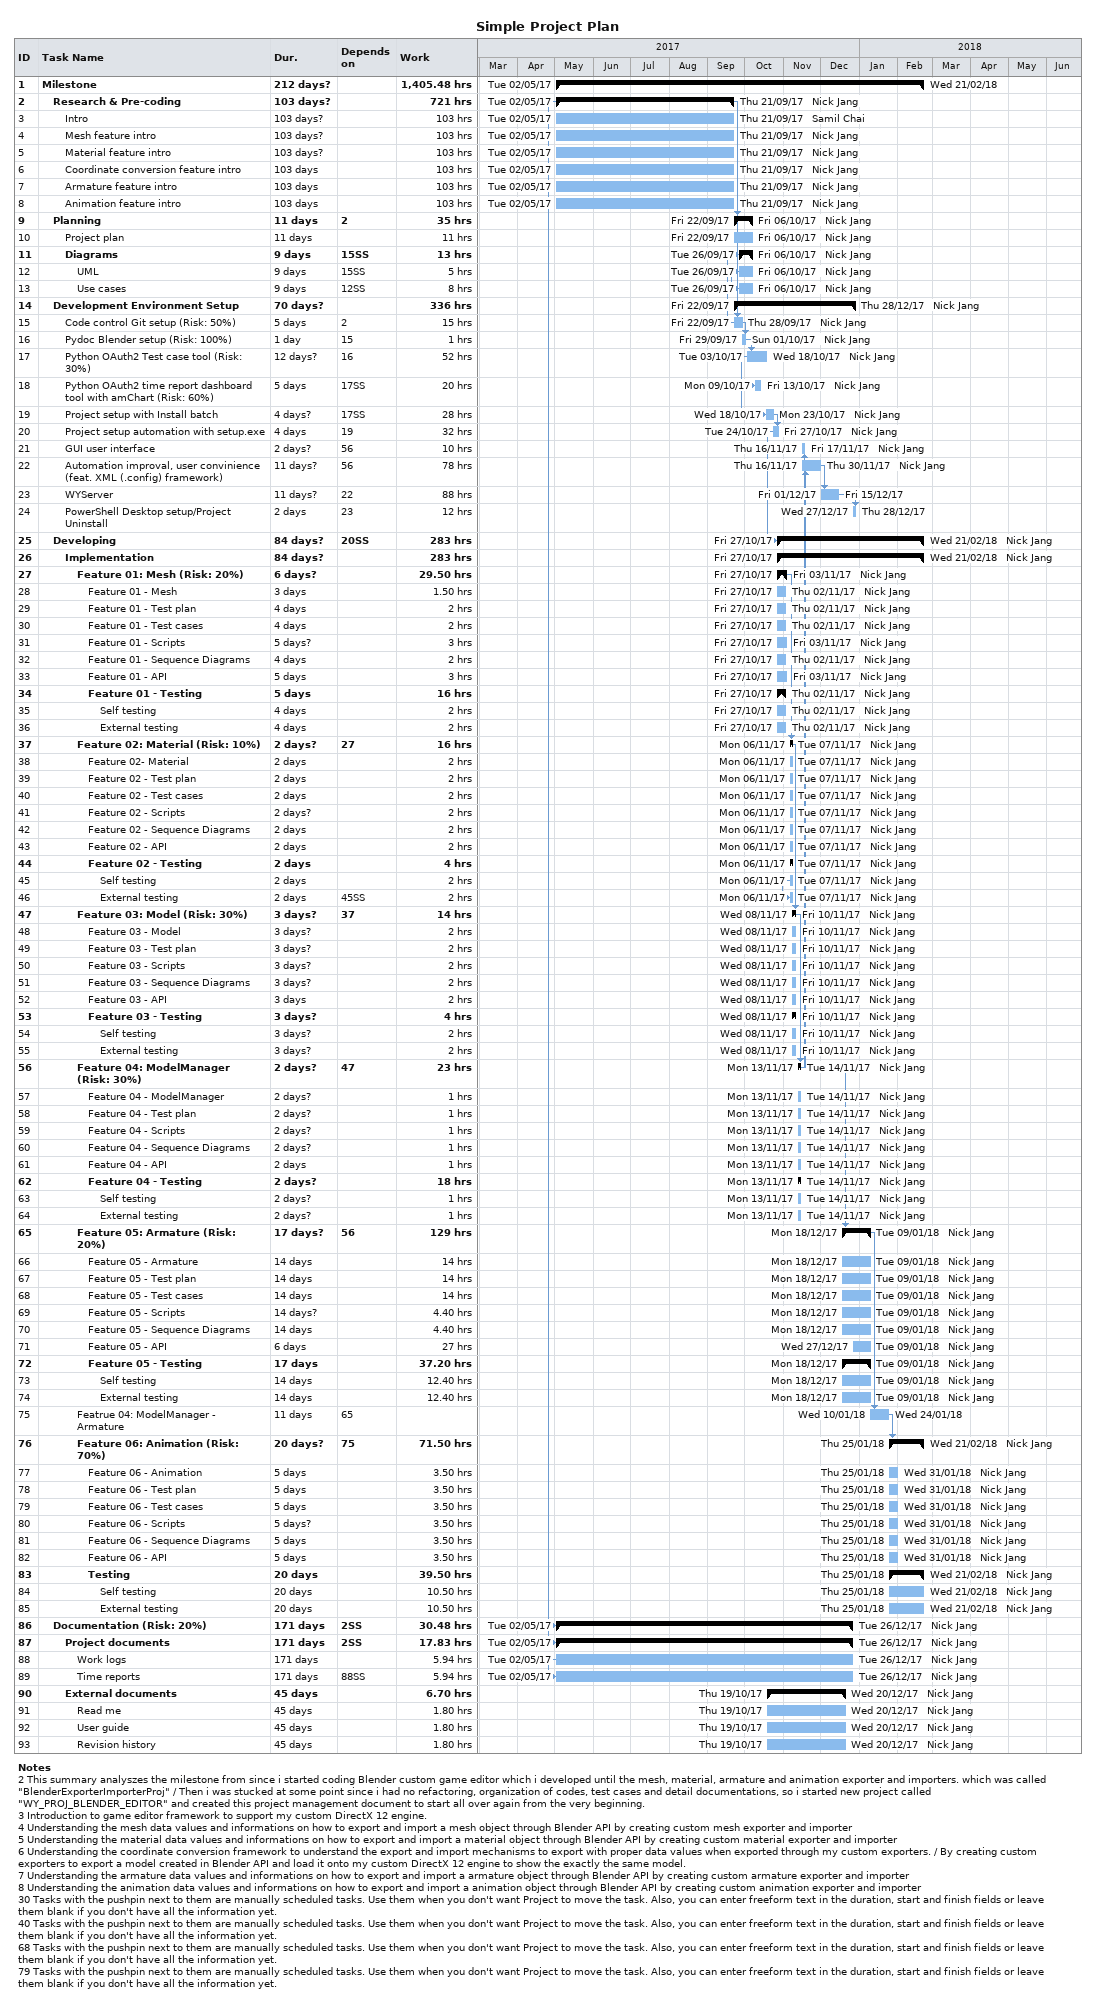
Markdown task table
Simple Project Plan

| ID | Level | Task | Duration | Start | Finish | Predecessors | Resources | Work (h) |
|---|---|---|---|---|---|---|---|---|
| 1 | 1 | **Milestone** | 212d? | 2017-05-02 | 2018-02-21 |  |  | 1405.48 |
| 2 | 2 | **Research & Pre-coding** | 103d? | 2017-05-02 | 2017-09-21 |  | Nick Jang | 721 |
| 3 | 3 | Intro | 103d? | 2017-05-02 | 2017-09-21 |  | Samil Chai | 103 |
| 4 | 3 | Mesh feature intro | 103d? | 2017-05-02 | 2017-09-21 |  | Nick Jang | 103 |
| 5 | 3 | Material feature intro | 103d? | 2017-05-02 | 2017-09-21 |  | Nick Jang | 103 |
| 6 | 3 | Coordinate conversion feature intro | 103d | 2017-05-02 | 2017-09-21 |  | Nick Jang | 103 |
| 7 | 3 | Armature feature intro | 103d | 2017-05-02 | 2017-09-21 |  | Nick Jang | 103 |
| 8 | 3 | Animation feature intro | 103d | 2017-05-02 | 2017-09-21 |  | Nick Jang | 103 |
| 9 | 2 | **Planning** | 11d | 2017-09-22 | 2017-10-06 | 2 | Nick Jang | 35 |
| 10 | 3 | Project plan | 11d | 2017-09-22 | 2017-10-06 |  | Nick Jang | 11 |
| 11 | 3 | **Diagrams** | 9d | 2017-09-26 | 2017-10-06 | 15SS | Nick Jang | 13 |
| 12 | 4 | UML | 9d | 2017-09-26 | 2017-10-06 | 15SS | Nick Jang | 5 |
| 13 | 4 | Use cases | 9d | 2017-09-26 | 2017-10-06 | 12SS | Nick Jang | 8 |
| 14 | 2 | **Development Environment Setup** | 70d? | 2017-09-22 | 2017-12-28 |  | Nick Jang | 336 |
| 15 | 3 | Code control Git setup (Risk: 50%) | 5d | 2017-09-22 | 2017-09-28 | 2 | Nick Jang | 15 |
| 16 | 3 | Pydoc Blender setup (Risk: 100%) | 1d | 2017-09-29 | 2017-10-01 | 15 | Nick Jang | 1 |
| 17 | 3 | Python OAuth2 Test case tool (Risk: 30%) | 12d? | 2017-10-03 | 2017-10-18 | 16 | Nick Jang | 52 |
| 18 | 3 | Python OAuth2 time report dashboard tool with amChart (Risk: 60%) | 5d | 2017-10-09 | 2017-10-13 | 17SS | Nick Jang | 20 |
| 19 | 3 | Project setup with Install batch | 4d? | 2017-10-18 | 2017-10-23 | 17SS | Nick Jang | 28 |
| 20 | 3 | Project setup automation with setup.exe | 4d | 2017-10-24 | 2017-10-27 | 19 | Nick Jang | 32 |
| 21 | 3 | GUI user interface | 2d? | 2017-11-16 | 2017-11-17 | 56 | Nick Jang | 10 |
| 22 | 3 | Automation improval, user convinience (feat. XML (.config) framework) | 11d? | 2017-11-16 | 2017-11-30 | 56 | Nick Jang | 78 |
| 23 | 3 | WYServer | 11d? | 2017-12-01 | 2017-12-15 | 22 |  | 88 |
| 24 | 3 | PowerShell Desktop setup/Project Uninstall | 2d | 2017-12-27 | 2017-12-28 | 23 |  | 12 |
| 25 | 2 | **Developing** | 84d? | 2017-10-27 | 2018-02-21 | 20SS | Nick Jang | 283 |
| 26 | 3 | **Implementation** | 84d? | 2017-10-27 | 2018-02-21 |  | Nick Jang | 283 |
| 27 | 4 | **Feature 01: Mesh (Risk: 20%)** | 6d? | 2017-10-27 | 2017-11-03 |  | Nick Jang | 29.50 |
| 28 | 5 | Feature 01 - Mesh | 3d | 2017-10-27 | 2017-11-02 |  | Nick Jang | 1.50 |
| 29 | 5 | Feature 01 - Test plan | 4d | 2017-10-27 | 2017-11-02 |  | Nick Jang | 2 |
| 30 | 5 | Feature 01 - Test cases | 4d | 2017-10-27 | 2017-11-02 |  | Nick Jang | 2 |
| 31 | 5 | Feature 01 - Scripts | 5d? | 2017-10-27 | 2017-11-03 |  | Nick Jang | 3 |
| 32 | 5 | Feature 01 - Sequence Diagrams | 4d | 2017-10-27 | 2017-11-02 |  | Nick Jang | 2 |
| 33 | 5 | Feature 01 - API | 5d | 2017-10-27 | 2017-11-03 |  | Nick Jang | 3 |
| 34 | 5 | **Feature 01 - Testing** | 5d | 2017-10-27 | 2017-11-02 |  | Nick Jang | 16 |
| 35 | 6 | Self testing | 4d | 2017-10-27 | 2017-11-02 |  | Nick Jang | 2 |
| 36 | 6 | External testing | 4d | 2017-10-27 | 2017-11-02 |  | Nick Jang | 2 |
| 37 | 4 | **Feature 02: Material (Risk: 10%)** | 2d? | 2017-11-06 | 2017-11-07 | 27 | Nick Jang | 16 |
| 38 | 5 | Feature 02- Material | 2d | 2017-11-06 | 2017-11-07 |  | Nick Jang | 2 |
| 39 | 5 | Feature 02 - Test plan | 2d | 2017-11-06 | 2017-11-07 |  | Nick Jang | 2 |
| 40 | 5 | Feature 02 - Test cases | 2d | 2017-11-06 | 2017-11-07 |  | Nick Jang | 2 |
| 41 | 5 | Feature 02 - Scripts | 2d? | 2017-11-06 | 2017-11-07 |  | Nick Jang | 2 |
| 42 | 5 | Feature 02 - Sequence Diagrams | 2d | 2017-11-06 | 2017-11-07 |  | Nick Jang | 2 |
| 43 | 5 | Feature 02 - API | 2d | 2017-11-06 | 2017-11-07 |  | Nick Jang | 2 |
| 44 | 5 | **Feature 02 - Testing** | 2d | 2017-11-06 | 2017-11-07 |  | Nick Jang | 4 |
| 45 | 6 | Self testing | 2d | 2017-11-06 | 2017-11-07 |  | Nick Jang | 2 |
| 46 | 6 | External testing | 2d | 2017-11-06 | 2017-11-07 | 45SS | Nick Jang | 2 |
| 47 | 4 | **Feature 03: Model (Risk: 30%)** | 3d? | 2017-11-08 | 2017-11-10 | 37 | Nick Jang | 14 |
| 48 | 5 | Feature 03 - Model | 3d? | 2017-11-08 | 2017-11-10 |  | Nick Jang | 2 |
| 49 | 5 | Feature 03 - Test plan | 3d? | 2017-11-08 | 2017-11-10 |  | Nick Jang | 2 |
| 50 | 5 | Feature 03 - Scripts | 3d? | 2017-11-08 | 2017-11-10 |  | Nick Jang | 2 |
| 51 | 5 | Feature 03 - Sequence Diagrams | 3d? | 2017-11-08 | 2017-11-10 |  | Nick Jang | 2 |
| 52 | 5 | Feature 03 - API | 3d | 2017-11-08 | 2017-11-10 |  | Nick Jang | 2 |
| 53 | 5 | **Feature 03 - Testing** | 3d? | 2017-11-08 | 2017-11-10 |  | Nick Jang | 4 |
| 54 | 6 | Self testing | 3d? | 2017-11-08 | 2017-11-10 |  | Nick Jang | 2 |
| 55 | 6 | External testing | 3d? | 2017-11-08 | 2017-11-10 |  | Nick Jang | 2 |
| 56 | 4 | **Feature 04: ModelManager (Risk: 30%)** | 2d? | 2017-11-13 | 2017-11-14 | 47 | Nick Jang | 23 |
| 57 | 5 | Feature 04 - ModelManager | 2d? | 2017-11-13 | 2017-11-14 |  | Nick Jang | 1 |
| 58 | 5 | Feature 04 - Test plan | 2d? | 2017-11-13 | 2017-11-14 |  | Nick Jang | 1 |
| 59 | 5 | Feature 04 - Scripts | 2d? | 2017-11-13 | 2017-11-14 |  | Nick Jang | 1 |
| 60 | 5 | Feature 04 - Sequence Diagrams | 2d? | 2017-11-13 | 2017-11-14 |  | Nick Jang | 1 |
| 61 | 5 | Feature 04 - API | 2d | 2017-11-13 | 2017-11-14 |  | Nick Jang | 1 |
| 62 | 5 | **Feature 04 - Testing** | 2d? | 2017-11-13 | 2017-11-14 |  | Nick Jang | 18 |
| 63 | 6 | Self testing | 2d? | 2017-11-13 | 2017-11-14 |  | Nick Jang | 1 |
| 64 | 6 | External testing | 2d? | 2017-11-13 | 2017-11-14 |  | Nick Jang | 1 |
| 65 | 4 | **Feature 05: Armature (Risk: 20%)** | 17d? | 2017-12-18 | 2018-01-09 | 56 | Nick Jang | 129 |
| 66 | 5 | Feature 05 - Armature | 14d | 2017-12-18 | 2018-01-09 |  | Nick Jang | 14 |
| 67 | 5 | Feature 05 - Test plan | 14d | 2017-12-18 | 2018-01-09 |  | Nick Jang | 14 |
| 68 | 5 | Feature 05 - Test cases | 14d | 2017-12-18 | 2018-01-09 |  | Nick Jang | 14 |
| 69 | 5 | Feature 05 - Scripts | 14d? | 2017-12-18 | 2018-01-09 |  | Nick Jang | 4.40 |
| 70 | 5 | Feature 05 - Sequence Diagrams | 14d | 2017-12-18 | 2018-01-09 |  | Nick Jang | 4.40 |
| 71 | 5 | Feature 05 - API | 6d | 2017-12-27 | 2018-01-09 |  | Nick Jang | 27 |
| 72 | 5 | **Feature 05 - Testing** | 17d | 2017-12-18 | 2018-01-09 |  | Nick Jang | 37.20 |
| 73 | 6 | Self testing | 14d | 2017-12-18 | 2018-01-09 |  | Nick Jang | 12.40 |
| 74 | 6 | External testing | 14d | 2017-12-18 | 2018-01-09 |  | Nick Jang | 12.40 |
| 75 | 4 | Featrue 04: ModelManager - Armature | 11d | 2018-01-10 | 2018-01-24 | 65 |  |  |
| 76 | 4 | **Feature 06: Animation (Risk: 70%)** | 20d? | 2018-01-25 | 2018-02-21 | 75 | Nick Jang | 71.50 |
| 77 | 5 | Feature 06 - Animation | 5d | 2018-01-25 | 2018-01-31 |  | Nick Jang | 3.50 |
| 78 | 5 | Feature 06 - Test plan | 5d | 2018-01-25 | 2018-01-31 |  | Nick Jang | 3.50 |
| 79 | 5 | Feature 06 - Test cases | 5d | 2018-01-25 | 2018-01-31 |  | Nick Jang | 3.50 |
| 80 | 5 | Feature 06 - Scripts | 5d? | 2018-01-25 | 2018-01-31 |  | Nick Jang | 3.50 |
| 81 | 5 | Feature 06 - Sequence Diagrams | 5d | 2018-01-25 | 2018-01-31 |  | Nick Jang | 3.50 |
| 82 | 5 | Feature 06 - API | 5d | 2018-01-25 | 2018-01-31 |  | Nick Jang | 3.50 |
| 83 | 5 | **Testing** | 20d | 2018-01-25 | 2018-02-21 |  | Nick Jang | 39.50 |
| 84 | 6 | Self testing | 20d | 2018-01-25 | 2018-02-21 |  | Nick Jang | 10.50 |
| 85 | 6 | External testing | 20d | 2018-01-25 | 2018-02-21 |  | Nick Jang | 10.50 |
| 86 | 2 | **Documentation (Risk: 20%)** | 171d | 2017-05-02 | 2017-12-26 | 2SS | Nick Jang | 30.48 |
| 87 | 3 | **Project documents** | 171d | 2017-05-02 | 2017-12-26 | 2SS | Nick Jang | 17.83 |
| 88 | 4 | Work logs | 171d | 2017-05-02 | 2017-12-26 |  | Nick Jang | 5.94 |
| 89 | 4 | Time reports | 171d | 2017-05-02 | 2017-12-26 | 88SS | Nick Jang | 5.94 |
| 90 | 3 | **External documents** | 45d | 2017-10-19 | 2017-12-20 |  | Nick Jang | 6.70 |
| 91 | 4 | Read me | 45d | 2017-10-19 | 2017-12-20 |  | Nick Jang | 1.80 |
| 92 | 4 | User guide | 45d | 2017-10-19 | 2017-12-20 |  | Nick Jang | 1.80 |
| 93 | 4 | Revision history | 45d | 2017-10-19 | 2017-12-20 |  | Nick Jang | 1.80 |

Notes
- 2: This summary analyszes the milestone from since i started coding Blender custom game editor which i developed until the mesh, material, armature and animation exporter and importers. which was called "BlenderExporterImporterProj" / Then i was stucked at some point since i had no refactoring, organization of codes, test cases and detail documentations, so i started new project called "WY_PROJ_BLENDER_EDITOR" and created this project management document to start all over again from the very beginning.
- 3: Introduction to game editor framework to support my custom DirectX 12 engine.
- 4: Understanding the mesh data values and informations on how to export and import a mesh object through Blender API by creating custom mesh exporter and importer
- 5: Understanding the material data values and informations on how to export and import a material object through Blender API by creating custom material exporter and importer
- 6: Understanding the coordinate conversion framework to understand the export and import mechanisms to export with proper data values when exported through my custom exporters. / By creating custom exporters to export a model created in Blender API and load it onto my custom DirectX 12 engine to show the exactly the same model.
- 7: Understanding the armature data values and informations on how to export and import a armature object through Blender API by creating custom armature exporter and importer
- 8: Understanding the animation data values and informations on how to export and import a animation object through Blender API by creating custom animation exporter and importer
- 30: Tasks with the pushpin next to them are manually scheduled tasks. Use them when you don't want Project to move the task. Also, you can enter freeform text in the duration, start and finish fields or leave them blank if you don't have all the information yet.
- 40: Tasks with the pushpin next to them are manually scheduled tasks. Use them when you don't want Project to move the task. Also, you can enter freeform text in the duration, start and finish fields or leave them blank if you don't have all the information yet.
- 68: Tasks with the pushpin next to them are manually scheduled tasks. Use them when you don't want Project to move the task. Also, you can enter freeform text in the duration, start and finish fields or leave them blank if you don't have all the information yet.
- 79: Tasks with the pushpin next to them are manually scheduled tasks. Use them when you don't want Project to move the task. Also, you can enter freeform text in the duration, start and finish fields or leave them blank if you don't have all the information yet.
